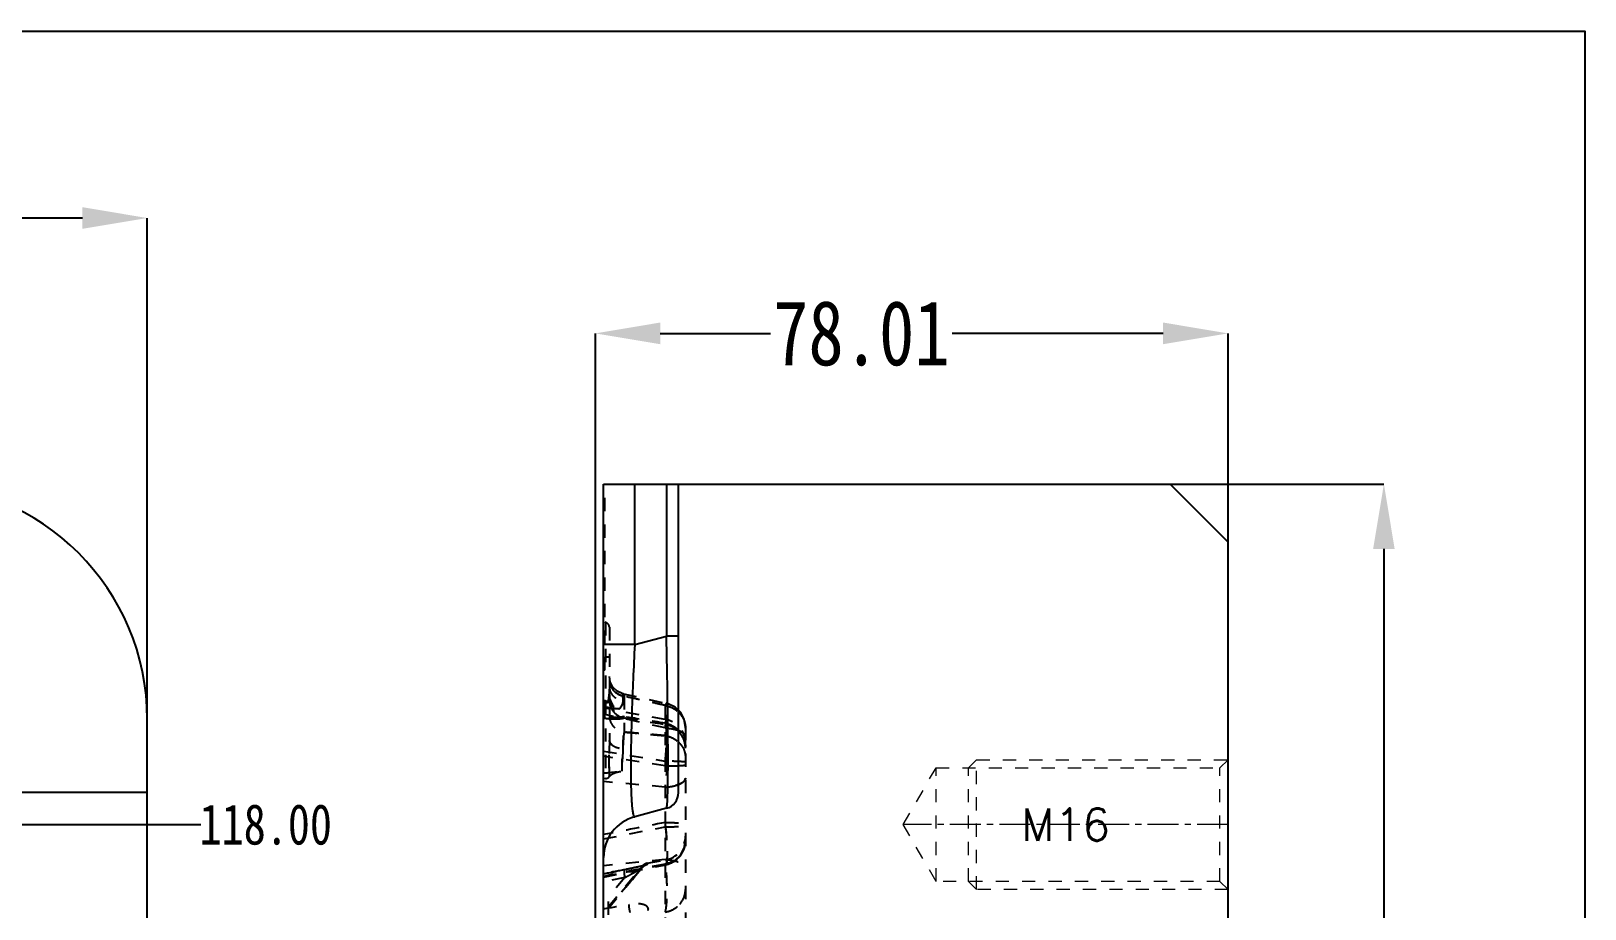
# Model space of a CAD drawing. Header units: millimetres. Extents: x 2141 to 4292, y -4498 to 2648.
# Drawn here: x 3566.8 to 3758.4, y -118.6 to -10.3 of the extents above; entities that cross this region are included whole.
import ezdxf
from ezdxf.enums import TextEntityAlignment as Align

# ---------------------------------------------------------------- set-up
doc = ezdxf.new("R2010")
doc.units = ezdxf.units.MM
doc.header["$LTSCALE"] = 16.335
doc.header["$PDMODE"] = 3
doc.header["$PDSIZE"] = 0.3125
doc.linetypes.add('CENTER', pattern=[0.6, 0.375, -0.075, 0.075, -0.075])
doc.linetypes.add('HIDDEN', pattern=[0.2, 0.1, -0.1])
doc.layers.get('0').update_dxf_attribs({"linetype": 'CONTINUOUS'})
doc.layers.get('Defpoints').update_dxf_attribs({"linetype": 'CONTINUOUS'})
doc.layers.add('21', color=7, linetype='CONTINUOUS')
doc.layers.add('screw', color=33, linetype='CONTINUOUS', lineweight=13)
doc.styles.get("Standard").update_dxf_attribs({"font": 'txt', "width": 0.8})
doc.styles.add('TXT', font='txt.shx', dxfattribs={"bigfont": 'gbcbig.shx'})
doc.dimstyles.get("Standard").update_dxf_attribs({"dimtxt": 0.15625, "dimasz": 0.1875, "dimexe": 0.125, "dimexo": 0.0625, "dimtad": 0, "dimtih": 1, "dimtoh": 1, "dimdsep": 46, "dimtxsty": 'Standard', "dimcen": 0.09, "dimadec": 0, "dimazin": 0, "dimtp": 0.01, "dimtm": 0.01, "dimtfac": 1, "dimtofl": 0, "dimtmove": 0, "dimatfit": 3, "dimfxl": 0, "dimtolj": 1, "dimarcsym": 0})

# ---------------------------------------------------------------- blocks, each defined once
blk = doc.blocks.new('*D26')
at = {"color": 4, "lineweight": -2}
for p, q in [((3261.16, -95.18), (3261.16, -33.36)), ((3269.16, -33.36), (3350.37, -33.36)), ((3573.16, -33.36), (3379.17, -33.36)), ((3581.16, -95.18), (3581.16, -33.36))]:
    blk.add_line(p, q, dxfattribs=at)
at = {"color": 4}
for points in [[(3269.16, -32.02), (3269.16, -34.69), (3261.16, -33.36)], [(3573.16, -32.02), (3573.16, -34.69), (3581.16, -33.36)]]:
    blk.add_solid(points, dxfattribs=at)
at = {"layer": 'Defpoints', "color": 0}
for p in [(3261.16, -33.36), (3261.16, -95.18), (3581.16, -95.18)]:
    blk.add_point(p, dxfattribs=at)
at = {"color": 6, "insert": (3364.77, -33.36), "char_height": 8, "attachment_point": 5}
blk.add_mtext('\\A1;320.00', dxfattribs=at)
blk = doc.blocks.new('*D31')
at = {"color": 4, "lineweight": -2}
for p, q in [((3636.41, -222.47), (3636.41, -47.59)), ((3644.41, -47.59), (3658.01, -47.59)), ((3706.42, -47.59), (3680.41, -47.59)), ((3714.42, -73.33), (3714.42, -47.59))]:
    blk.add_line(p, q, dxfattribs=at)
at = {"color": 4}
for points in [[(3644.41, -46.25), (3644.41, -48.92), (3636.41, -47.59)], [(3706.42, -46.25), (3706.42, -48.92), (3714.42, -47.59)]]:
    blk.add_solid(points, dxfattribs=at)
at = {"layer": 'Defpoints', "color": 0}
for p in [(3714.42, -47.59), (3714.42, -73.33), (3636.41, -222.47)]:
    blk.add_point(p, dxfattribs=at)
at = {"color": 6, "insert": (3669.21, -47.59), "char_height": 8, "attachment_point": 5}
blk.add_mtext('\\A1;78.01', dxfattribs=at)
blk = doc.blocks.new('*D49')
at = {"color": 4, "lineweight": -2}
for p, q in [((3707.27, -66.18), (3733.64, -66.18)), ((3733.64, -74.18), (3733.64, -133.53)), ((3733.64, -218.18), (3733.64, -160.2)), ((3704.35, -226.18), (3733.64, -226.18))]:
    blk.add_line(p, q, dxfattribs=at)
at = {"color": 4}
for points in [[(3732.31, -74.18), (3734.97, -74.18), (3733.64, -66.18)], [(3732.31, -218.18), (3734.97, -218.18), (3733.64, -226.18)]]:
    blk.add_solid(points, dxfattribs=at)
at = {"layer": 'Defpoints', "color": 0}
for p in [(3707.27, -66.18), (3704.35, -226.18), (3733.64, -226.18)]:
    blk.add_point(p, dxfattribs=at)
at = {"color": 6, "insert": (3733.64, -146.87), "char_height": 8, "attachment_point": 5, "rotation": 90}
blk.add_mtext('\\A1;160.00', dxfattribs=at)
blk = doc.blocks.new('*D63')
at = {"color": 4, "lineweight": -2}
blk.add_line((3553.18, -108.18), (3587.77, -108.18), dxfattribs=at)
at = {"layer": 'Defpoints', "color": 0}
for p in [(3553.18, -108.18), (3587.77, -108.18), (3421.16, -226.18)]:
    blk.add_point(p, dxfattribs=at)
at = {"color": 6, "insert": (3595.77, -108.18), "char_height": 5, "attachment_point": 5}
blk.add_mtext('\\A1;118.00', dxfattribs=at)

msp = doc.modelspace()

# ---------------------------------------------------------------- linework, layer by layer
msp.add_lwpolyline([(3186.247, -10.298), (3758.427, -10.298), (3758.427, -466.879), (3186.247, -466.879)], close=True)
at = {"layer": '21', "color": 7, "linetype": 'Continuous'}
for p, q in [((3637.418, -121.31), (3637.418, -66.18)), ((3637.418, -66.18), (3707.408, -66.18)), ((3641.272, -85.968), (3641.272, -66.18)), ((3645.18, -66.18), (3645.18, -84.921)), ((3646.663, -104.239), (3646.663, -66.18)), ((3714.418, -73.33), (3707.268, -66.18)), ((3714.418, -379.03), (3714.418, -73.33)), ((3641.272, -85.968), (3637.418, -85.968)), ((3641.272, -85.968), (3645.18, -84.921)), ((3646.663, -84.921), (3645.18, -84.921)), ((3581.161, -357.18), (3581.161, -95.18)), ((3581.161, -104.239), (3562.421, -104.239)), ((3645.18, -106.171), (3641.272, -107.218))]:
    msp.add_line(p, q, dxfattribs=at)
at = {"layer": '21', "color": 8, "linetype": 'HIDDEN'}
for p, q in [((3637.563, -89.128), (3637.568, -66.18)), ((3637.642, -83.24), (3637.568, -83.227)), ((3637.642, -83.24), (3637.642, -102.497)), ((3638.138, -83.831), (3638.138, -97.782)), ((3638.138, -87.528), (3637.563, -87.528)), ((3637.568, -89.128), (3637.418, -89.128)), ((3638.252, -90.588), (3638.138, -89.891)), ((3638.582, -91.215), (3638.252, -90.588)), ((3639.092, -91.702), (3638.582, -91.215)), ((3639.732, -92.001), (3639.092, -91.702)), ((3637.418, -92.839), (3637.642, -92.874)), ((3637.642, -93.076), (3637.418, -93.04)), ((3637.642, -93.706), (3637.418, -93.694)), ((3637.821, -93.725), (3638.136, -93.776)), ((3639.861, -92.034), (3639.732, -92.001)), ((3639.861, -92.031), (3645.173, -93.216)), ((3639.862, -92.031), (3639.955, -92.346)), ((3639.956, -92.345), (3639.956, -96.768)), ((3645.038, -93.492), (3645.038, -122.397)), ((3645.038, -96.256), (3637.418, -94.555)), ((3637.562, -94.851), (3637.418, -94.828)), ((3637.418, -95.02), (3637.555, -95.042)), ((3645.038, -95.202), (3639.956, -94.305)), ((3647.518, -96.144), (3647.518, -119.892)), ((3637.418, -99.126), (3645.038, -100.358)), ((3645.038, -100.949), (3637.418, -99.745)), ((3637.642, -102.497), (3637.418, -102.517)), ((3645.038, -103.562), (3637.418, -102.876)), ((3637.418, -109.945), (3645.038, -108.452)), ((3645.038, -112.472), (3637.418, -113.27)), ((3642.815, -112.941), (3645.038, -112.549)), ((3642.815, -112.941), (3642.815, -113.095)), ((3637.418, -114.564), (3645.091, -113.058)), ((3637.418, -114.646), (3645.09, -113.143)), ((3640.017, -113.738), (3637.418, -114.234)), ((3637.418, -114.534), (3637.656, -114.487)), ((3640.03, -114.721), (3637.418, -115.219)), ((3638.018, -118.295), (3642.223, -113.283)), ((3640.03, -114.721), (3638.018, -117.144)), ((3640.536, -113.637), (3640.017, -113.738)), ((3640.03, -113.739), (3640.017, -113.738)), ((3641.174, -114.699), (3640.821, -115.124)), ((3641.174, -114.699), (3642.223, -113.437)), ((3642.047, -113.648), (3641.174, -114.699)), ((3642.223, -113.437), (3642.047, -113.648)), ((3642.223, -113.437), (3642.218, -113.443)), ((3642.218, -113.444), (3642.223, -113.437)), ((3642.223, -113.283), (3642.223, -113.437)), ((3642.453, -113.212), (3642.314, -113.248)), ((3645.038, -113.045), (3645.092, -113.058)), ((3645.09, -113.143), (3645.038, -113.126)), ((3640.697, -115.274), (3638.684, -117.698)), ((3640.821, -115.124), (3640.697, -115.274)), ((3638.118, -118.379), (3638.017, -118.5)), ((3638.018, -119.297), (3638.018, -117.144)), ((3638.684, -117.698), (3638.118, -118.379))]:
    msp.add_line(p, q, dxfattribs=at)
for points in [[(3647.367, -95.206), (3646.932, -94.363), (3646.256, -93.699), (3645.406, -93.279), (3645.172, -93.216)], [(3647.518, -96.144), (3647.364, -95.197), (3646.92, -94.347), (3646.232, -93.682), (3645.368, -93.267), (3645.173, -93.216)], [(3645.091, -113.143), (3645.406, -113.063), (3646.256, -112.643), (3646.932, -111.979), (3647.367, -111.136), (3647.518, -110.113)], [(3645.092, -113.058), (3645.406, -112.978), (3646.256, -112.558), (3646.932, -111.894), (3647.367, -111.051)], [(3641.159, -113.51), (3640.857, -113.573), (3640.536, -113.637)], [(3641.934, -113.34), (3641.7, -113.393), (3641.441, -113.45), (3641.159, -113.51)], [(3642.314, -113.248), (3642.14, -113.291), (3641.934, -113.34)], [(3642.217, -113.444), (3642.383, -113.286), (3642.531, -113.196), (3642.577, -113.176)], [(3642.577, -113.176), (3642.581, -113.174), (3642.547, -113.185), (3642.453, -113.212)]]:
    msp.add_lwpolyline(points, dxfattribs=at)
at = {"layer": '21', "color": 7, "linetype": 'Continuous'}
for centre, radius, start, end in [((3552.161, -95.18), 29, 0, 90), ((3644.663, -104.239), 2, 285, 0), ((3642.618, -112.241), 5.2, 105, 180)]:
    msp.add_arc(centre, radius, start, end, dxfattribs=at)
at = {"layer": '21', "color": 8, "linetype": 'HIDDEN'}
for centre, radius, start, end in [((3637.538, -83.831), 0.6, 0, 80), ((3640.103, -90.304), 1.965, 180.05071, 203.91435), ((3640.197, -90.26), 2.069, 203.96283, 221.08089), ((3613.686, -482.094), 389.022, 86.2159, 86.50264), ((3637.549, -95.474), 1.77, 83.03564, 86.98575), ((3637.581, -95.204), 1.498, 80.80115, 83.02169), ((3640.345, -92.681), 2.209, 180.41833, 259.641), ((3640.337, -92.853), 2.201, 180.03665, 219.93172), ((3640.338, -92.139), 2.2, 180, 260), ((3640.318, -92.848), 2.181, 180.02019, 220.7955), ((3614.454, -470.22), 377.121, 86.21279, 86.39943), ((3640.333, -90.07), 2.306, 255.80886, 260.56687), ((3190.379, -2101.115), 2058.462, 77.23966, 77.384698), ((3638.627, -94.808), 1.097, 190.99628, 192.30184), ((3638.83, -87.955), 7.194, 264.5373, 267.17133), ((3640.335, -92.834), 2.203, 219.88904, 260.08127), ((3644.518, -98.156), 3, 0.00005, 80), ((3644.698, -96.35), 2.842, 42.43039, 45.76541), ((3644.71, -96.335), 2.823, 30.83561, 42.38203), ((3644.521, -98.783), 3.003, 43.88782, 80.0774), ((3644.579, -98.733), 2.926, 39.52415, 43.96618), ((3644.511, -98.783), 3.011, 19.99634, 39.44075), ((3644.906, -96.266), 2.612, 0.0061, 2.60387), ((3644.767, -100.036), 2.785, 42.6466, 46.54217), ((3644.582, -98.765), 2.935, 0.00645, 2.79783), ((3738.866, -101.208), 100.761, 180.00428, 180.30968), ((3735.23, -101.218), 97.126, 179.99816, 180.63242), ((3605.324, 233.181), 336.534, 275.47226, 275.86574), ((3605.326, 233.259), 336.613, 275.47063, 275.86377), ((3734.224, -101.234), 96.119, 180.30875, 180.62925), ((4186.656, -2887.059), 2831.426, 101.027949, 101.185107), ((3644.518, -109.595), 3, 280.00001, 0), ((3642.989, -113.926), 1, 100, 140), ((3638.555, -112.098), 6.707, 356.58, 357.42794), ((4212.616, -3037.932), 2979.448, 100.981817, 101.126463), ((3619.271, -75.507), 44.369, 299.37137, 299.91764), ((3629.593, -93.482), 23.641, 299.96144, 300.691), ((3632.833, -98.945), 17.29, 300.69891, 301.63822), ((3643.015, -114.125), 1.05, 115.72007, 126.35629), ((3487.116, 798.05), 928.837, 279.312372, 279.508735)]:
    msp.add_arc(centre, radius, start, end, dxfattribs=at)
at = {"layer": '21', "color": 7, "linetype": 'Continuous'}
for points, knots in [([(3641.272, -85.968), (3641.194, -87.393), (3641.056, -90.171), (3640.9, -94.182), (3640.802, -97.838), (3640.769, -100.602), (3640.779, -102.541), (3640.803, -103.758), (3640.836, -104.666), (3640.872, -105.302), (3640.909, -105.815), (3640.961, -106.335), (3641.031, -106.772), (3641.1, -107.022), (3641.149, -107.136), (3641.201, -107.211), (3641.253, -107.223), (3641.272, -107.218)], [0, 0, 0, 0, 0.2004353, 0.3905911, 0.5637723, 0.7140272, 0.778803, 0.8359484, 0.8850063, 0.9063624, 0.92553, 0.9571407, 0.9797223, 0.9876551, 0.9934253, 0.9972624, 1, 1, 1, 1]), ([(3645.18, -106.171), (3645.193, -106.168), (3645.21, -106.121), (3645.228, -106.045), (3645.246, -105.91), (3645.264, -105.731), (3645.281, -105.502), (3645.303, -105.1), (3645.326, -104.48), (3645.346, -103.599), (3645.361, -102.54), (3645.37, -101.314), (3645.372, -99.931), (3645.369, -98.403), (3645.356, -96.116), (3645.324, -93.007), (3645.263, -89.053), (3645.21, -86.32), (3645.18, -84.921)], [0, 0, 0, 0, 0.0018039, 0.0057584, 0.011993, 0.0205169, 0.0313195, 0.0443845, 0.0772265, 0.1188334, 0.1687836, 0.2266016, 0.2918107, 0.3638929, 0.442167, 0.6144013, 0.8025615, 1, 1, 1, 1])]:
    msp.add_open_spline(points, degree=3, knots=knots, dxfattribs=at)
at = {"layer": '21', "color": 8, "linetype": 'HIDDEN'}
for points, knots in [([(3638.138, -91.202), (3638.138, -91.411), (3638.118, -91.833), (3638.036, -92.678), (3637.926, -93.311), (3637.818, -93.724)], [0, 0, 0, 0, 0.2468055, 0.4963987, 1, 1, 1, 1]), ([(3638.138, -91.205), (3638.138, -91.626), (3638.086, -92.26), (3637.962, -93.098), (3637.876, -93.518), (3637.821, -93.725)], [0, 0, 0, 0, 0.4960379, 0.7474148, 1, 1, 1, 1]), ([(3639.956, -92.345), (3639.714, -92.304), (3639.228, -92.143), (3638.621, -91.672), (3638.226, -91.026), (3638.138, -90.538), (3638.138, -90.305)], [0, 0, 0, 0, 0.2488136, 0.5090557, 0.7638419, 1, 1, 1, 1]), ([(3638.138, -91.202), (3638.138, -91.395), (3638.223, -91.808), (3638.594, -92.347), (3639.155, -92.746), (3639.599, -92.894), (3639.826, -92.938)], [0, 0, 0, 0, 0.2223847, 0.4695595, 0.7348502, 1, 1, 1, 1]), ([(3638.637, -91.619), (3638.786, -91.79), (3639.136, -92.08), (3639.555, -92.252), (3639.768, -92.305)], [0, 0, 0, 0, 0.5078067, 1, 1, 1, 1]), ([(3637.545, -93.868), (3637.539, -93.93), (3637.522, -94.159), (3637.513, -94.388), (3637.514, -94.555)], [0, 0, 0, 0, 0.270887, 1, 1, 1, 1]), ([(3637.642, -92.874), (3637.611, -93.073), (3637.561, -93.464), (3637.518, -94.015), (3637.514, -94.475), (3637.538, -94.744), (3637.562, -94.851)], [0, 0, 0, 0, 0.3045068, 0.594848, 0.8345283, 1, 1, 1, 1]), ([(3637.642, -93.076), (3637.611, -93.274), (3637.576, -93.538), (3637.55, -93.803), (3637.545, -93.868)], [0, 0, 0, 0, 0.7522934, 1, 1, 1, 1]), ([(3637.642, -92.874), (3637.697, -92.913), (3637.818, -92.974), (3637.993, -92.908), (3638.087, -92.805), (3638.129, -92.732), (3638.136, -92.697)], [0, 0, 0, 0, 0.3268587, 0.6014583, 0.830935, 1, 1, 1, 1]), ([(3637.828, -93.149), (3637.812, -93.149), (3637.745, -93.139), (3637.683, -93.106), (3637.642, -93.076)], [0, 0, 0, 0, 0.2358663, 1, 1, 1, 1]), ([(3637.818, -93.724), (3637.804, -93.722), (3637.745, -93.714), (3637.687, -93.708), (3637.642, -93.706)], [0, 0, 0, 0, 0.2395058, 1, 1, 1, 1]), ([(3639.36, -93.921), (3639.094, -93.903), (3638.578, -93.849), (3638.066, -93.764), (3637.818, -93.724)], [0, 0, 0, 0, 0.5147472, 1, 1, 1, 1]), ([(3638.138, -92.845), (3638.135, -92.874), (3638.094, -93.017), (3637.949, -93.154), (3637.828, -93.149)], [0, 0, 0, 0, 0.1908617, 1, 1, 1, 1]), ([(3638.138, -92.679), (3638.138, -92.925), (3638.225, -93.437), (3638.616, -94.119), (3639.223, -94.62), (3639.713, -94.794), (3639.956, -94.837)], [0, 0, 0, 0, 0.2418108, 0.4993756, 0.7573161, 1, 1, 1, 1]), ([(3639.826, -92.939), (3639.833, -93.106), (3639.716, -93.475), (3639.494, -93.771), (3639.36, -93.921)], [0, 0, 0, 0, 0.4551783, 1, 1, 1, 1]), ([(3639.363, -93.922), (3639.496, -93.772), (3639.717, -93.477), (3639.833, -93.108), (3639.826, -92.941)], [0, 0, 0, 0, 0.5446071, 1, 1, 1, 1]), ([(3639.826, -92.941), (3639.823, -92.809), (3639.818, -92.581), (3639.819, -92.318), (3639.825, -92.165), (3639.835, -92.092), (3639.84, -92.052), (3639.855, -92.029), (3639.861, -92.031)], [0, 0, 0, 0, 0.4307154, 0.7454162, 0.8556367, 0.9337471, 0.9804347, 1, 1, 1, 1]), ([(3645.039, -93.492), (3644.615, -93.396), (3643.557, -93.154), (3641.861, -92.78), (3640.591, -92.489), (3639.955, -92.346)], [0, 0, 0, 0, 0.2499117, 0.6250841, 1, 1, 1, 1]), ([(3645.038, -96.256), (3645.061, -96.043), (3645.102, -95.634), (3645.155, -95.051), (3645.194, -94.533), (3645.22, -94.092), (3645.231, -93.736), (3645.23, -93.475), (3645.216, -93.315), (3645.197, -93.24), (3645.181, -93.218), (3645.173, -93.216)], [0, 0, 0, 0, 0.2101294, 0.4030489, 0.5739466, 0.7193293, 0.8362554, 0.9225218, 0.9765504, 0.9916253, 1, 1, 1, 1]), ([(3645.038, -93.492), (3645.368, -93.547), (3646.029, -93.766), (3646.723, -94.303), (3647.136, -94.863), (3647.428, -95.458), (3647.518, -95.95), (3647.518, -96.266)], [0, 0, 0, 0, 0.2488058, 0.5088672, 0.6382327, 0.7643379, 1, 1, 1, 1]), ([(3645.038, -93.492), (3645.337, -93.541), (3645.936, -93.73), (3646.453, -94.093), (3646.68, -94.314)], [0, 0, 0, 0, 0.4884897, 1, 1, 1, 1]), ([(3645.173, -93.216), (3645.163, -93.214), (3645.135, -93.237), (3645.091, -93.327), (3645.06, -93.42), (3645.039, -93.492)], [0, 0, 0, 0, 0.0959004, 0.2867034, 1, 1, 1, 1]), ([(3637.514, -94.555), (3637.514, -94.602), (3637.518, -94.756), (3637.53, -94.911), (3637.55, -95.018)], [0, 0, 0, 0, 0.2989745, 1, 1, 1, 1]), ([(3637.555, -95.042), (3637.605, -95.05), (3637.801, -95.079), (3637.997, -95.103), (3638.145, -95.117)], [0, 0, 0, 0, 0.2525379, 1, 1, 1, 1]), ([(3639.947, -94.856), (3639.909, -94.87), (3639.801, -94.89), (3639.605, -94.92), (3639.344, -94.944), (3638.915, -94.966), (3638.313, -94.953), (3637.82, -94.891), (3637.562, -94.851)], [0, 0, 0, 0, 0.0511252, 0.1369305, 0.2484904, 0.3783361, 0.6744092, 1, 1, 1, 1]), ([(3638.138, -94.799), (3638.138, -95.024), (3638.227, -95.498), (3638.625, -96.122), (3639.232, -96.574), (3639.714, -96.729), (3639.956, -96.768)], [0, 0, 0, 0, 0.2325987, 0.4856777, 0.7473912, 1, 1, 1, 1]), ([(3638.475, -95.141), (3638.641, -95.149), (3638.953, -95.152), (3639.379, -95.125), (3639.68, -95.088), (3639.859, -95.052), (3639.925, -95.035), (3639.948, -95.025)], [0, 0, 0, 0, 0.3360617, 0.6307606, 0.8636561, 0.9470804, 1, 1, 1, 1]), ([(3645.038, -100.358), (3645.088, -99.79), (3645.149, -98.965), (3645.194, -97.909), (3645.205, -97.229), (3645.197, -96.654), (3645.169, -96.203), (3645.13, -95.909), (3645.082, -95.749), (3645.055, -95.694), (3645.039, -95.675)], [0, 0, 0, 0, 0.3629015, 0.5272447, 0.673285, 0.7966116, 0.8934971, 0.9614571, 0.9842937, 1, 1, 1, 1]), ([(3645.038, -95.675), (3645.37, -95.733), (3646.038, -95.971), (3646.865, -96.655), (3647.398, -97.585), (3647.518, -98.283), (3647.518, -98.619)], [0, 0, 0, 0, 0.242637, 0.5005602, 0.7581464, 1, 1, 1, 1]), ([(3647.134, -94.888), (3647.25, -95.084), (3647.432, -95.493), (3647.505, -95.933), (3647.515, -96.148)], [0, 0, 0, 0, 0.5145496, 1, 1, 1, 1]), ([(3639.82, -98.828), (3639.827, -98.425), (3639.85, -97.737), (3639.908, -97.049), (3639.956, -96.768)], [0, 0, 0, 0, 0.5858088, 1, 1, 1, 1]), ([(3639.955, -96.768), (3639.907, -97.05), (3639.85, -97.739), (3639.826, -98.429), (3639.82, -98.833)], [0, 0, 0, 0, 0.4141059, 1, 1, 1, 1]), ([(3645.039, -97.214), (3644.615, -97.177), (3643.556, -97.089), (3641.862, -96.931), (3640.59, -96.825), (3639.955, -96.769)], [0, 0, 0, 0, 0.249803, 0.6251835, 1, 1, 1, 1]), ([(3639.955, -96.769), (3640.379, -96.806), (3641.438, -96.894), (3643.132, -97.052), (3644.403, -97.158), (3645.039, -97.214)], [0, 0, 0, 0, 0.2498046, 0.6251818, 1, 1, 1, 1]), ([(3645.039, -95.825), (3645.057, -95.847), (3645.087, -95.911), (3645.141, -96.093), (3645.187, -96.423), (3645.219, -96.927), (3645.228, -97.565), (3645.215, -98.312), (3645.165, -99.454), (3645.096, -100.342), (3645.038, -100.949)], [0, 0, 0, 0, 0.0166489, 0.0405408, 0.1107452, 0.2097833, 0.3347853, 0.481547, 0.6451357, 1, 1, 1, 1]), ([(3647.518, -97.372), (3647.518, -97.308), (3647.484, -97.167), (3647.342, -96.973), (3647.113, -96.792), (3646.666, -96.557), (3645.962, -96.356), (3645.357, -96.277), (3645.038, -96.256)], [0, 0, 0, 0, 0.0661142, 0.1454701, 0.2453868, 0.367581, 0.6677226, 1, 1, 1, 1]), ([(3645.038, -96.256), (3645.329, -96.276), (3645.886, -96.344), (3646.432, -96.489), (3646.683, -96.588)], [0, 0, 0, 0, 0.5191298, 1, 1, 1, 1]), ([(3645.038, -97.214), (3645.367, -97.267), (3646.026, -97.479), (3646.854, -98.098), (3647.395, -98.952), (3647.518, -99.6), (3647.518, -99.907)], [0, 0, 0, 0, 0.2522892, 0.5138773, 0.7670995, 1, 1, 1, 1]), ([(3645.039, -97.214), (3645.074, -97.371), (3645.132, -97.736), (3645.215, -98.628), (3645.245, -99.976), (3645.196, -101.728), (3645.101, -102.952), (3645.038, -103.562)], [0, 0, 0, 0, 0.0760272, 0.1740113, 0.4220695, 0.7106928, 1, 1, 1, 1]), ([(3645.039, -97.214), (3645.074, -97.371), (3645.131, -97.736), (3645.214, -98.628), (3645.244, -99.976), (3645.195, -101.728), (3645.101, -102.952), (3645.038, -103.562)], [0, 0, 0, 0, 0.0760181, 0.1739995, 0.422061, 0.71069, 1, 1, 1, 1]), ([(3645.038, -97.214), (3645.337, -97.262), (3645.935, -97.445), (3646.455, -97.798), (3646.683, -98.015)], [0, 0, 0, 0, 0.4902343, 1, 1, 1, 1]), ([(3646.683, -96.588), (3646.815, -96.64), (3647.047, -96.749), (3647.257, -96.902), (3647.336, -96.984)], [0, 0, 0, 0, 0.5549529, 1, 1, 1, 1]), ([(3647.336, -96.984), (3647.391, -97.041), (3647.481, -97.16), (3647.518, -97.306), (3647.518, -97.372)], [0, 0, 0, 0, 0.5477403, 1, 1, 1, 1]), ([(3638.138, -97.782), (3638.138, -98.336), (3638.117, -99.481), (3638.104, -100.625), (3638.104, -101.215)], [0, 0, 0, 0, 0.4840865, 1, 1, 1, 1]), ([(3638.105, -101.215), (3638.105, -100.626), (3638.117, -99.485), (3638.138, -98.343), (3638.138, -97.791)], [0, 0, 0, 0, 0.5158015, 1, 1, 1, 1]), ([(3638.138, -97.782), (3638.138, -97.903), (3638.212, -98.099), (3638.404, -98.306), (3638.7, -98.522), (3639.18, -98.719), (3639.599, -98.802), (3639.82, -98.828)], [0, 0, 0, 0, 0.1701074, 0.2758574, 0.3980998, 0.6854668, 1, 1, 1, 1]), ([(3638.138, -97.79), (3638.138, -97.91), (3638.212, -98.106), (3638.404, -98.313), (3638.7, -98.529), (3639.18, -98.724), (3639.599, -98.807), (3639.82, -98.833)], [0, 0, 0, 0, 0.1698695, 0.2755558, 0.3977847, 0.6852545, 1, 1, 1, 1]), ([(3639.82, -98.828), (3639.805, -99.044), (3639.78, -99.489), (3639.729, -100.17), (3639.689, -100.875), (3639.699, -101.353), (3639.716, -101.593)], [0, 0, 0, 0, 0.2342187, 0.4826371, 0.7398611, 1, 1, 1, 1]), ([(3639.717, -101.591), (3639.702, -101.352), (3639.687, -100.875), (3639.73, -100.172), (3639.787, -99.493), (3639.809, -99.049), (3639.82, -98.834)], [0, 0, 0, 0, 0.2601419, 0.5171739, 0.7655224, 1, 1, 1, 1]), ([(3646.816, -98.149), (3646.872, -98.211), (3647.081, -98.46), (3647.246, -98.747), (3647.337, -98.972)], [0, 0, 0, 0, 0.2555375, 1, 1, 1, 1]), ([(3647.337, -98.972), (3647.367, -99.049), (3647.471, -99.35), (3647.518, -99.672), (3647.518, -99.907)], [0, 0, 0, 0, 0.2600952, 1, 1, 1, 1]), ([(3647.514, -98.622), (3647.511, -98.55), (3647.485, -98.255), (3647.416, -97.964), (3647.34, -97.754)], [0, 0, 0, 0, 0.2431001, 1, 1, 1, 1]), ([(3647.518, -100.491), (3647.518, -100.486), (3647.501, -100.475), (3647.471, -100.467), (3647.416, -100.455), (3647.3, -100.439), (3647.096, -100.42), (3646.791, -100.401), (3646.412, -100.384), (3645.979, -100.371), (3645.515, -100.362), (3645.198, -100.358), (3645.038, -100.357)], [0, 0, 0, 0, 0.0060255, 0.0192612, 0.0409901, 0.0718105, 0.1614872, 0.2861351, 0.4412702, 0.6183148, 0.8076986, 1, 1, 1, 1]), ([(3645.038, -100.949), (3645.183, -100.948), (3645.731, -100.941), (3646.278, -100.928), (3646.68, -100.909)], [0, 0, 0, 0, 0.2645122, 1, 1, 1, 1]), ([(3646.68, -100.909), (3646.802, -100.903), (3647.014, -100.892), (3647.256, -100.871), (3647.395, -100.854), (3647.461, -100.841), (3647.497, -100.832), (3647.518, -100.82), (3647.518, -100.814)], [0, 0, 0, 0, 0.433837, 0.7485653, 0.8572938, 0.9336644, 0.9798036, 1, 1, 1, 1]), ([(3637.642, -102.497), (3637.744, -102.488), (3637.916, -102.452), (3638.072, -102.351), (3638.11, -102.29)], [0, 0, 0, 0, 0.5880356, 1, 1, 1, 1]), ([(3638.11, -102.29), (3638.169, -102.196), (3638.352, -102.017), (3638.718, -101.817), (3639.186, -101.667), (3639.533, -101.61), (3639.717, -101.591)], [0, 0, 0, 0, 0.1850413, 0.4154617, 0.6906565, 1, 1, 1, 1]), ([(3647.518, -102.447), (3647.518, -102.51), (3647.484, -102.651), (3647.342, -102.846), (3647.113, -103.026), (3646.666, -103.261), (3645.962, -103.463), (3645.357, -103.541), (3645.038, -103.562)], [0, 0, 0, 0, 0.0661116, 0.1454657, 0.2453815, 0.3675757, 0.6677194, 1, 1, 1, 1]), ([(3645.038, -103.562), (3645.328, -103.543), (3645.885, -103.475), (3646.429, -103.33), (3646.68, -103.232)], [0, 0, 0, 0, 0.5190171, 1, 1, 1, 1]), ([(3646.68, -103.232), (3646.806, -103.182), (3647.031, -103.078), (3647.304, -102.885), (3647.476, -102.674), (3647.518, -102.517), (3647.518, -102.447)], [0, 0, 0, 0, 0.3376694, 0.6122448, 0.8262072, 1, 1, 1, 1]), ([(3645.092, -113.057), (3645.112, -113.053), (3645.154, -113.016), (3645.214, -112.872), (3645.264, -112.575), (3645.296, -112.096), (3645.3, -111.459), (3645.276, -110.692), (3645.203, -109.496), (3645.114, -108.56), (3645.038, -107.919)], [0, 0, 0, 0, 0.011557, 0.0295145, 0.090035, 0.1836879, 0.307645, 0.457396, 0.6271316, 1, 1, 1, 1]), ([(3645.038, -107.919), (3645.198, -107.92), (3645.515, -107.924), (3645.979, -107.934), (3646.411, -107.947), (3646.79, -107.963), (3647.096, -107.982), (3647.3, -108.001), (3647.416, -108.017), (3647.471, -108.029), (3647.501, -108.038), (3647.518, -108.048), (3647.518, -108.053)], [0, 0, 0, 0, 0.1922974, 0.3816777, 0.5587202, 0.7138546, 0.8385036, 0.928183, 0.9590051, 0.980736, 0.9939735, 1, 1, 1, 1]), ([(3645.038, -108.452), (3645.198, -108.451), (3645.515, -108.447), (3645.979, -108.438), (3646.411, -108.425), (3646.79, -108.408), (3647.096, -108.389), (3647.3, -108.37), (3647.416, -108.354), (3647.471, -108.342), (3647.501, -108.334), (3647.518, -108.323), (3647.518, -108.318)], [0, 0, 0, 0, 0.1922948, 0.3816728, 0.5587136, 0.7138471, 0.8384964, 0.9281769, 0.959, 0.9807322, 0.9939714, 1, 1, 1, 1]), ([(3645.039, -108.452), (3645.118, -109.204), (3645.213, -110.271), (3645.266, -111.588), (3645.266, -112.151), (3645.255, -112.399)], [0, 0, 0, 0, 0.5732874, 0.8119154, 1, 1, 1, 1]), ([(3647.518, -110.104), (3647.518, -110.439), (3647.398, -111.136), (3646.865, -112.066), (3646.038, -112.749), (3645.37, -112.986), (3645.038, -113.045)], [0, 0, 0, 0, 0.2417728, 0.4993183, 0.7572741, 1, 1, 1, 1]), ([(3645.038, -113.126), (3645.37, -113.068), (3646.038, -112.831), (3646.865, -112.148), (3647.398, -111.219), (3647.518, -110.522), (3647.518, -110.187)], [0, 0, 0, 0, 0.2428095, 0.5007958, 0.7583032, 1, 1, 1, 1]), ([(3645.038, -118.965), (3645.08, -118.821), (3645.145, -118.474), (3645.24, -117.592), (3645.272, -116.214), (3645.216, -114.395), (3645.109, -113.114), (3645.039, -112.472)], [0, 0, 0, 0, 0.0687663, 0.1621036, 0.4084159, 0.7026368, 1, 1, 1, 1]), ([(3645.038, -112.472), (3645.357, -112.494), (3645.962, -112.572), (3646.666, -112.773), (3647.113, -113.008), (3647.342, -113.189), (3647.484, -113.384), (3647.518, -113.524), (3647.518, -113.588)], [0, 0, 0, 0, 0.3322803, 0.6324241, 0.7546186, 0.8545347, 0.9338887, 1, 1, 1, 1]), ([(3645.038, -118.965), (3645.08, -118.821), (3645.146, -118.474), (3645.241, -117.592), (3645.273, -116.214), (3645.217, -114.395), (3645.11, -113.114), (3645.039, -112.472)], [0, 0, 0, 0, 0.068788, 0.1621336, 0.4084403, 0.7026462, 1, 1, 1, 1]), ([(3645.249, -112.498), (3645.241, -112.632), (3645.227, -112.812), (3645.18, -113.016), (3645.151, -113.087), (3645.133, -113.111)], [0, 0, 0, 0, 0.6421432, 0.8559875, 1, 1, 1, 1]), ([(3640.017, -113.738), (3640.005, -113.741), (3639.981, -113.767), (3639.954, -113.871), (3639.949, -114.078), (3639.974, -114.379), (3640.009, -114.605), (3640.03, -114.721)], [0, 0, 0, 0, 0.03505, 0.0963808, 0.3194122, 0.6467137, 1, 1, 1, 1]), ([(3640.017, -113.738), (3640.005, -113.741), (3639.981, -113.767), (3639.954, -113.871), (3639.949, -114.078), (3639.974, -114.379), (3640.009, -114.604), (3640.03, -114.72)], [0, 0, 0, 0, 0.0350515, 0.0963701, 0.3193515, 0.6466339, 1, 1, 1, 1]), ([(3642.815, -113.095), (3642.816, -113.098), (3642.807, -113.106), (3642.78, -113.12), (3642.717, -113.142), (3642.621, -113.171), (3642.496, -113.206), (3642.349, -113.244), (3642.121, -113.3), (3641.805, -113.374), (3641.397, -113.463), (3640.959, -113.555), (3640.5, -113.648), (3640.188, -113.708), (3640.03, -113.738)], [0, 0, 0, 0, 0.0031926, 0.0099927, 0.0341887, 0.070396, 0.1163043, 0.1697513, 0.2292611, 0.3625467, 0.5099166, 0.6671915, 0.8314994, 1, 1, 1, 1]), ([(3641.775, -113.38), (3641.64, -113.41), (3641.06, -113.537), (3640.477, -113.652), (3640.03, -113.738)], [0, 0, 0, 0, 0.2332101, 1, 1, 1, 1]), ([(3642.218, -113.443), (3642.202, -113.463), (3642.15, -113.501), (3642.021, -113.591), (3641.818, -113.716), (3641.553, -113.876), (3641.265, -114.04), (3640.967, -114.211), (3640.66, -114.381), (3640.346, -114.549), (3640.134, -114.66), (3640.03, -114.72)], [0, 0, 0, 0, 0.0301278, 0.0754774, 0.1867298, 0.3113977, 0.4426785, 0.5785177, 0.7171143, 0.8577906, 1, 1, 1, 1]), ([(3640.438, -114.501), (3640.489, -114.474), (3640.688, -114.367), (3640.885, -114.256), (3641.032, -114.174)], [0, 0, 0, 0, 0.2528083, 1, 1, 1, 1]), ([(3642.815, -113.095), (3642.815, -113.099), (3642.806, -113.106), (3642.777, -113.121), (3642.713, -113.144), (3642.614, -113.174), (3642.484, -113.21), (3642.332, -113.249), (3642.093, -113.308), (3641.905, -113.351), (3641.775, -113.38)], [0, 0, 0, 0, 0.0094311, 0.0284735, 0.0946615, 0.193193, 0.3185018, 0.4657002, 0.6302752, 1, 1, 1, 1]), ([(3641.902, -113.666), (3641.967, -113.626), (3642.059, -113.569), (3642.162, -113.493), (3642.204, -113.46), (3642.218, -113.444)], [0, 0, 0, 0, 0.5913543, 0.8342942, 1, 1, 1, 1]), ([(3642.223, -113.437), (3642.258, -113.395), (3642.421, -113.233), (3642.642, -113.126), (3642.815, -113.095)], [0, 0, 0, 0, 0.235693, 1, 1, 1, 1]), ([(3642.392, -113.279), (3642.376, -113.291), (3642.315, -113.338), (3642.26, -113.393), (3642.223, -113.437)], [0, 0, 0, 0, 0.2580382, 1, 1, 1, 1]), ([(3645.133, -113.111), (3645.13, -113.115), (3645.119, -113.129), (3645.103, -113.14), (3645.09, -113.143)], [0, 0, 0, 0, 0.29446, 1, 1, 1, 1]), ([(3645.038, -118.965), (3645.368, -118.91), (3646.03, -118.69), (3646.723, -118.152), (3647.136, -117.591), (3647.428, -116.995), (3647.518, -116.502), (3647.518, -116.185)], [0, 0, 0, 0, 0.2485868, 0.5085645, 0.6379586, 0.7641329, 1, 1, 1, 1]), ([(3646.816, -117.999), (3647.043, -117.744), (3647.397, -117.167), (3647.518, -116.502), (3647.518, -116.185)], [0, 0, 0, 0, 0.5189929, 1, 1, 1, 1]), ([(3642.911, -118.759), (3642.945, -118.686), (3642.962, -118.499), (3642.788, -118.265), (3642.516, -118.098), (3642.172, -117.991), (3641.788, -117.942), (3641.244, -117.932), (3640.833, -117.984), (3640.558, -118.026)], [0, 0, 0, 0, 0.0859031, 0.1803623, 0.2937773, 0.4223934, 0.5608506, 0.7044686, 1, 1, 1, 1]), ([(3640.709, -119.039), (3640.666, -118.865), (3640.601, -118.528), (3640.563, -118.187), (3640.558, -118.025)], [0, 0, 0, 0, 0.5257009, 1, 1, 1, 1])]:
    msp.add_open_spline(points, degree=3, knots=knots, dxfattribs=at)
for points in [[(3637.418, -93.798), (3637.658, -93.813), (3637.898, -93.828), (3638.138, -93.843)], [(3638.138, -92.679), (3638.138, -92.685), (3638.137, -92.691), (3638.136, -92.697)], [(3645.039, -95.675), (3643.342, -95.401), (3641.645, -95.129), (3639.947, -94.856)], [(3639.948, -94.855), (3639.952, -94.85), (3639.956, -94.843), (3639.956, -94.837)], [(3639.948, -95.025), (3641.645, -95.291), (3643.342, -95.557), (3645.039, -95.825)], [(3639.956, -95.004), (3639.956, -95.011), (3639.953, -95.018), (3639.949, -95.023)], [(3645.038, -113.126), (3642.498, -113.62), (3639.958, -114.116), (3637.418, -114.612)], [(3637.418, -114.237), (3638.288, -114.071), (3639.159, -113.904), (3640.03, -113.739)], [(3640.03, -113.739), (3639.159, -113.904), (3638.288, -114.071), (3637.418, -114.237)], [(3638.017, -118.5), (3639.069, -117.233), (3640.122, -115.966), (3641.174, -114.699)], [(3640.03, -114.721), (3640.165, -114.645), (3640.302, -114.574), (3640.438, -114.501)], [(3642.815, -113.095), (3642.727, -113.111), (3642.64, -113.14), (3642.559, -113.179)]]:
    msp.add_open_spline(points, degree=3, dxfattribs=at)
at = {"layer": 'screw', "linetype": 'HIDDEN', "ltscale": 0.995164}
for p, q in [((3674.376, -108.18), (3678.418, -101.18)), ((3678.418, -101.18), (3713.418, -101.18)), ((3678.418, -115.18), (3678.418, -101.18)), ((3713.418, -101.18), (3714.418, -100.18)), ((3713.418, -115.18), (3713.418, -101.18)), ((3678.418, -115.18), (3674.376, -108.18)), ((3713.418, -115.18), (3678.418, -115.18)), ((3714.418, -116.18), (3713.418, -115.18))]:
    msp.add_line(p, q, dxfattribs=at)
at = {"layer": 'screw', "color": 92, "linetype": 'HIDDEN', "ltscale": 0.995164}
for p, q in [((3682.418, -101.18), (3683.418, -100.18)), ((3682.418, -115.18), (3682.418, -101.18)), ((3683.418, -100.18), (3714.418, -100.18)), ((3683.418, -116.18), (3683.418, -100.18)), ((3683.418, -116.18), (3682.418, -115.18)), ((3714.418, -116.18), (3683.418, -116.18))]:
    msp.add_line(p, q, dxfattribs=at)
at = {"layer": 'screw', "color": 1, "linetype": 'CENTER', "ltscale": 0.621977}
msp.add_line((3714.418, -108.18), (3674.376, -108.18), dxfattribs=at)

# ---------------------------------------------------------------- texts
at = {"layer": 'screw', "color": 222, "linetype": 'HIDDEN', "ltscale": 0.995164, "style": 'TXT'}
msp.add_text('M16', height=4, rotation=360, dxfattribs=at).set_placement((3694.397, -108.18), align=Align.MIDDLE)

# ---------------------------------------------------------------- dimensions: what is measured, and where the dimension line sits
for base, p1, p2, picture, middle in [((3261.161, -33.355), (3581.161, -95.18), (3261.161, -95.18), '*D26', (3364.768, -33.355)), ((3714.417536278, -47.587400992), (3636.412536278, -222.4722973), (3714.417536278, -73.330448609), '*D31', (3669.212567395, -47.587400992))]:
    dim = msp.add_linear_dim(base=base, p1=p1, p2=p2, dimstyle='Standard', override={"dimtxt": 8, "dimasz": 8, "dimexe": 0, "dimexo": 0, "dimgap": 0, "dimtih": 0, "dimtoh": 0, "dimzin": 0, "dimcen": 0, "dimclrd": 4, "dimclre": 4, "dimclrt": 6, "dimadec": 2, "dimtp": 0, "dimtm": 0, "dimtzin": 0})
    dim.commit()
    dim.dimension.update_dxf_attribs({"geometry": picture, "text_midpoint": middle, "dimtype": 160})
dim = msp.add_linear_dim(base=(3733.639, -226.18), p1=(3707.268, -66.18), p2=(3704.346, -226.18), angle=90, dimstyle='Standard', override={"dimtxt": 8, "dimasz": 8, "dimexe": 0, "dimexo": 0, "dimgap": 0, "dimtih": 0, "dimtoh": 0, "dimzin": 0, "dimcen": 0, "dimclrd": 4, "dimclre": 4, "dimclrt": 6, "dimadec": 2, "dimtp": 0, "dimtm": 0, "dimtzin": 0})
dim.commit()
dim.dimension.update_dxf_attribs({"geometry": '*D49', "text_midpoint": (3733.639, -146.866), "dimtype": 160})
dim = msp.add_ordinate_dim(feature_location=(3553.176, -108.18), offset=(34.59, 0), dtype=0, origin=(3421.161, -226.18), dimstyle='Standard', override={"dimtxt": 5, "dimasz": 5, "dimexe": 0, "dimexo": 0, "dimgap": 0, "dimtih": 0, "dimtoh": 0, "dimzin": 0, "dimcen": 0, "dimclrd": 4, "dimclre": 4, "dimclrt": 6, "dimadec": 2, "dimtp": 0, "dimtm": 0, "dimtzin": 0})
dim.commit()
dim.dimension.update_dxf_attribs({"geometry": '*D63', "text_midpoint": (3595.767, -108.18)})

doc.saveas('drawing.dxf')
